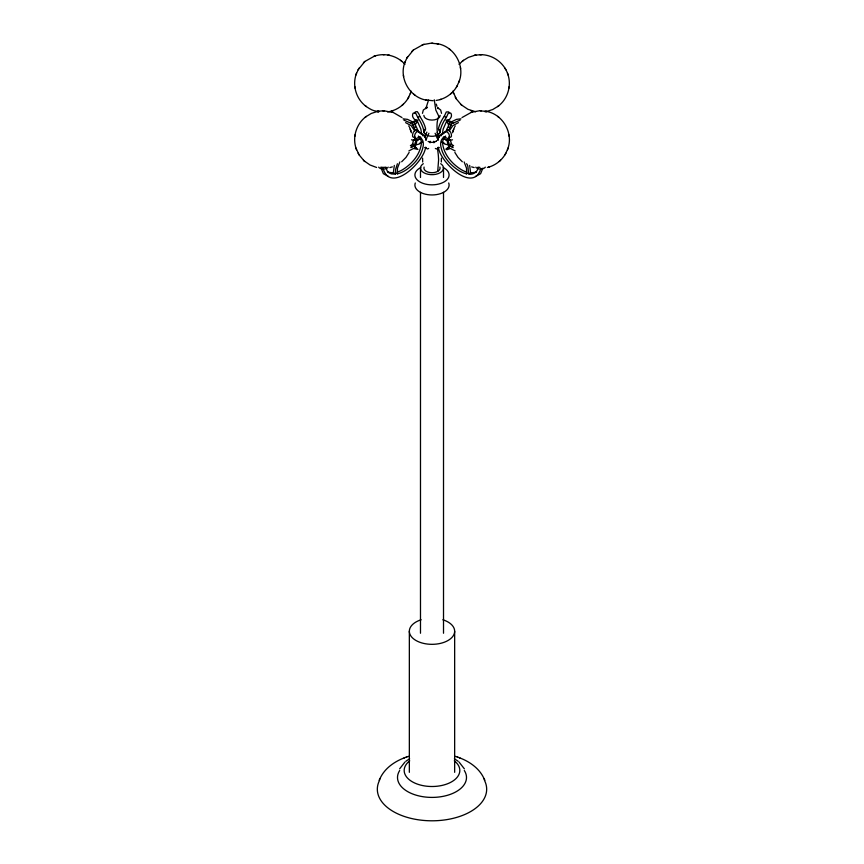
<?xml version="1.0" encoding="UTF-8"?>
<svg xmlns="http://www.w3.org/2000/svg" width="864" height="864" viewBox="0 0 864 864"><rect width="100%" height="100%" fill="white"/><g stroke="black" fill="none" stroke-linecap="round" stroke-linejoin="round"><path stroke-width="1.3" d="M441.407 158.123L441.32 162.011M415.076 121.424C415.552 118.314 417.83 121.489 416.21 123.379A2.311 1.339 60 0 1 415.746 123.811L412.819 124.988L415.174 130.086M430.207 141.242L430.088 142.808M480.935 168.404C473.461 194.152 439.808 161.806 438.437 147.366A10.184 5.875 60 0 1 437.692 148.349L436.514 148.975L435.337 148.457M441.547 113.346L440.672 110.009L437.573 107.6M365.688 116.899C356.195 124.103 352.188 137.56 356.195 148.781M498.312 106.088C507.805 98.885 511.812 85.428 507.805 74.196M448.934 121.424C448.459 118.314 446.18 121.489 447.79 123.39A2.311 1.339 -60 0 0 448.254 123.822C450.22 126.695 443.275 130.172 448.6 133.369A6.512 3.758 60 0 1 449.377 135.832L449.431 137.117A3.251 1.879 60 0 1 448.88 138.186L448.632 138.326A4.676 2.7 60 0 1 446.483 138.024C444.496 135.346 441.947 138.521 441.202 140.756A14.494 8.37 60 0 0 440.726 145.692C442.433 156.438 450.371 165.348 459.41 170.899A35.035 20.228 60 0 0 466.571 173.848L467.456 173.329M449.161 123.822L451.181 124.988L448.826 130.086M482.879 168.124L480.611 173.696L475.513 176.504M354.845 136.318L354.931 135.637M354.953 135.486L355.039 134.86M508.961 88.128L509.155 86.67M450.522 144.094L451.181 144.806L445.835 149.17L446.861 149.72L450.479 148.457L455.144 150.952M476.366 172.087L470.578 173.005C467.024 176.526 469.336 165.758 466.582 163.76M437.486 138.37C437.551 131.144 435.704 123.26 438.772 116.456A1.782 1.026 60 0 0 438.523 115.657L435.834 110.106L434.257 99.781M470.578 173.005L469.681 165.413M414.601 140.281L414.925 138.866L416.945 140.033L416.21 143.942A2.311 1.339 -60 0 1 415.746 144.914L414.968 146.524L417.917 149.45L413.51 148.457L408.856 150.952M440.284 130.766L440.035 132.257A36.504 21.071 -60 0 0 438.977 130.345L438.394 129.535M428.566 99.986L425.822 108.626L427.464 107.406M478.019 167.702C477.63 172.271 472.813 174.971 468.558 174.172M438.253 139.158L438.016 140.378A36.504 21.071 60 0 0 436.946 137.225L435.1 133.272M452.596 132.797L453.341 130.28M356.195 74.196C352.188 85.428 356.195 98.885 365.688 106.088M404.762 62.716C398.855 78.419 409.838 97.427 426.395 100.17M410.659 92.707L411.145 91.152M459.238 81.216C465.145 65.502 454.162 46.494 437.605 43.751M507.805 148.781C513.702 133.078 502.729 114.059 486.173 111.326M466.571 173.837L466.549 168.232L464.13 161.957M437.724 171.353L438.599 159.872A90.256 52.11 60 0 0 438.113 153.284L437.54 148.943M438.404 128.52A22.669 13.09 -60 0 1 444.29 116.294L446.288 111.974L448.61 111.866A6.512 3.758 -60 0 1 449.129 112.666M440.154 130.799A22.669 13.09 -60 0 1 446.31 117.461L448.308 113.141L450.63 113.033A6.512 3.758 -60 0 1 451.397 114.599L451.451 115.83A3.251 1.879 -60 0 1 450.911 117.515L450.662 117.947A4.676 2.7 -60 0 1 448.513 120.139L445.943 120.215M394.319 165.413L393.358 172.584L395.442 174.161L391.349 173.912L388.908 172.789L387.158 170.953L385.981 167.702M356.27 74.002L358.506 69.098M404.838 62.51L407.084 57.607M408.348 97.805L410.594 92.902M456.916 86.314L459.162 81.41M453.406 130.086L454.399 127.57M505.494 153.889L507.73 148.986M355.936 74.963L356.54 73.213M404.503 63.472L405.108 61.722M410.324 93.69L410.929 91.94M458.892 82.199L459.497 80.449M453.071 131.047L453.676 129.298M507.46 149.774L508.064 148.025M379.264 780.322C384.026 767.783 396.436 760.05 408.769 756.324M379.339 780.116L379.847 778.831M416.945 120.323L414.925 121.489L414.191 124.546A2.311 1.339 60 0 1 413.726 124.978L412.819 124.988M397.408 163.76L395.626 169.29L395.42 174.085M399.87 161.946L397.44 168.232L397.429 173.837A35.035 20.228 -60 0 0 404.59 170.888C413.629 165.359 421.567 156.438 423.263 145.692A14.494 8.37 -60 0 0 422.788 140.756L421.049 137.948L418.306 136.166M444.226 132.689L447.142 129.848M454.756 126.846L455.242 125.874M409.147 152.442L406.004 157.378L401.674 161.773M420.595 136.998L418.262 139.968L415.832 141.091M399.622 768.863L404.957 762.026M358.106 69.79L364.889 61.452L374.425 56.138M358.657 68.861L359.068 68.148M406.674 58.309L413.456 49.961L422.993 44.647M407.225 57.37L407.635 56.657M387.536 111.92C396.425 110.7 404.536 105.03 408.758 97.114M407.797 98.755L408.208 98.053M436.104 100.44C445.003 99.22 453.103 93.539 457.326 85.622M456.365 87.275L456.775 86.562M487.382 167.476C495.212 165.618 502.092 160.283 505.894 153.187M504.932 154.84L505.343 154.127M446.483 131.058L448.524 129.697L450.619 132.203A6.512 3.758 60 0 1 451.397 134.665L451.451 135.95A3.251 1.879 60 0 1 450.9 137.02L450.652 137.16A4.676 2.7 60 0 1 448.751 136.987M446.828 120.722L443.221 128.963A14.494 8.37 -60 0 0 442.757 134.438M448.664 127.31L449.01 126.76M449.161 131.015L452.92 125.572L458.406 122.645M426.881 132.106L425.023 136.058A36.504 21.071 -60 0 0 424.645 137.106M428.9 133.272L427.043 137.225A36.504 21.071 -60 0 0 425.984 140.368L425.758 139.223M436.687 140.605L436.082 141.275M425.617 129.535L425.034 130.345A36.504 21.071 60 0 0 423.965 132.257M422.01 141.75L418.986 144.126L414.936 145.044M413.478 144.094L412.862 145.087M459.043 64.357L462.823 60.815M419.191 136.674L417.506 138.024A4.676 2.7 -60 0 1 415.357 138.326L415.109 138.175A3.251 1.879 -60 0 1 414.569 137.117L414.623 135.832A6.512 3.758 -60 0 1 415.39 133.369L417.712 130.81L419.764 132.689M428.652 148.457L427.475 148.964L426.308 148.338A10.184 5.875 -60 0 1 425.563 147.355C424.181 161.806 390.528 194.152 383.065 168.404M363.431 62.759L364.036 62.219M364.284 62.003L364.889 61.452M411.998 51.278L412.603 50.728M412.852 50.512L413.456 49.961M401.976 105.451L402.581 104.9M402.829 104.684L403.434 104.144M450.544 93.96L451.148 93.42M451.397 93.193L452.002 92.653M499.111 161.536L499.716 160.985M499.964 160.769L500.569 160.218M445.381 136.415L443.221 139.59A14.494 8.37 60 0 0 442.746 144.526C444.452 155.272 452.39 164.182 461.43 169.733A35.035 20.228 60 0 0 466.787 172.174M414.925 138.866C412.031 140.216 414.05 144.364 410.843 145.39M416.945 140.033C414.007 141.502 416.081 145.973 412.409 146.783L410.389 145.616M462.024 117.536L471.56 112.223M365.807 116.802L371.25 113.465L377.827 111.326M462.942 60.718L468.385 57.391L474.962 55.242M486.173 111.661L492.75 109.523L498.193 106.186M365.18 117.288L366.347 116.381M462.326 61.204L463.493 60.296M497.653 106.607L498.82 105.7M405.875 761.27L407.905 759.845M451.786 121.694L456.462 119.383L460.976 118.832M453.805 122.861L460.123 120.15M426.416 147.506L424.732 147.528M422.053 142.387L419.504 143.5M449.626 146.696L447.854 148.014L449.734 148.252M450.738 122.375L451.591 121.835L453.611 123.001L451.472 123.844L450.652 121.349L449.075 121.489L447.055 120.323M409.007 759.175L409.644 758.808M420.282 138.802L416.416 140.195M410.81 147.604L412.214 146.869M423.857 130.788A22.669 13.09 60 0 0 417.69 117.461L419.774 116.23L419.072 114.232L417.29 111.629L415.4 111.866A6.512 3.758 60 0 0 414.796 112.838M417.755 117.396L415.692 113.141L413.381 113.033A6.512 3.758 60 0 0 412.603 114.599L412.549 115.83A3.251 1.879 60 0 0 413.1 117.515L413.348 117.947A4.676 2.7 60 0 0 415.498 120.128L418.057 120.215M444.798 136.674L445.684 136.166M449.161 145.973L448.254 144.925A2.311 1.339 60 0 1 447.79 143.953L447.055 140.033C451.969 136.49 449.68 144.482 453.146 145.4M453.6 145.616L451.58 146.783C447.908 145.984 449.993 141.502 447.055 140.033M439.258 147.539L437.584 147.517M427.129 107.309L423.328 110.009L422.453 113.346M403.985 757.987L404.622 757.76M406.08 757.22L406.663 757.015M374.738 56.041C385.29 52.531 397.667 55.966 404.957 64.357M423.306 44.55L430.92 43.211L438.394 43.902M393.217 110.516L391.349 111.11M471.874 112.126L479.498 110.776L486.961 111.478L485.147 111.856M373.648 56.398L375.516 55.793M422.215 44.906L424.084 44.302M439.916 99.63L441.007 99.274M470.783 112.471L472.651 111.866M488.484 167.195L489.575 166.849M392.364 166.882L389.826 167.584M475.178 55.21L480.535 54.691M378.032 111.283L383.4 110.776M474.174 55.393L475.988 55.048M378.853 111.132C373.853 111.856 369.09 108.54 365.18 105.7M450.803 140.119L452.509 139.795M451.181 124.988L450.274 124.988A2.311 1.339 -60 0 1 449.809 124.546L449.075 121.489M403.034 118.822L407.538 119.383L412.214 121.684M393.422 172.994L387.623 172.076M431.752 43.2L432.832 43.2M383.184 54.691L384.264 54.691M480.319 110.776L481.399 110.776M433.08 100.721L425.606 100.019M480.816 54.691C493.042 54.594 504.619 63.245 508.064 74.963M383.681 110.776L393.217 112.471L401.976 117.536M479.736 54.691L481.648 54.702M382.601 110.776L384.502 110.776M449.064 145.044L445.014 144.126L441.99 141.75M403.877 120.15L410.195 122.85M447.595 140.195L443.718 138.802M411.491 139.795L413.208 140.119M475.654 111.802L467.921 109.296L461.419 104.9M436.579 43.556L437.389 43.718M388.012 55.048L388.822 55.21M389.038 55.242L389.826 55.393M485.147 111.132L485.968 111.283M426.611 100.213L427.421 100.364M378.032 111.704L378.853 111.856L377.039 111.51L377.827 111.661M388.476 176.504L383.378 173.696L381.121 168.124M376.618 167.476L370.062 165.002L364.284 160.985M474.174 167.584L471.636 166.882M444.496 143.51L441.958 142.387M405.594 122.645L411.091 125.572L414.839 131.015M414.925 121.489C412.042 119.869 413.716 126.414 410.4 123.001L412.42 121.835L413.273 122.375M470.783 110.516L471.56 110.765M471.874 110.862L472.651 111.11M391.349 111.866L392.126 112.126M392.44 112.223L393.217 112.471M455.231 756.324L457.92 757.22M448.178 141.102L445.738 139.968L443.405 136.998M459.378 757.76C470.102 761.735 480.416 769.133 484.661 780.116M457.337 757.015L460.015 757.987M451.786 146.869L453.19 147.614M414.256 148.241L416.146 148.003L414.364 146.686M444.236 116.23L446.256 117.396M412.819 144.806L414.839 145.973M396.544 173.318L397.429 173.837M454.356 758.808L454.993 759.175M456.095 759.845L458.125 761.27M449.086 48.805L450.241 49.712M437.562 107.957L438.178 108.626L437.573 107.773M413.759 94.208L414.914 95.116M497.653 116.381L498.82 117.288M400.507 60.296L401.674 61.204M365.807 106.186L366.347 106.607M462.326 161.773L457.996 157.378L454.853 152.442M418.608 136.415L420.779 139.579A14.494 8.37 -60 0 1 421.243 144.526C419.537 155.272 411.61 164.182 402.57 169.733A35.035 20.228 -60 0 1 397.213 172.163M452.855 91.152L456.203 98.755L461.171 104.684M460.566 104.144L462.024 105.451M355.936 148.025L359.068 154.84L364.036 160.769M363.431 160.218L364.889 161.536M459.043 762.026L464.378 768.863M416.858 129.848L418.165 130.864L414.839 123.822M437.281 132.332L438.966 136.058A36.504 21.071 60 0 1 439.344 137.106M415.001 126.76L415.336 127.31M417.182 120.722L420.779 128.952A14.494 8.37 60 0 1 421.254 134.438M417.517 131.047L415.476 129.697L413.37 132.203A6.512 3.758 -60 0 0 412.603 134.665L412.549 135.95A3.251 1.879 -60 0 0 413.089 137.009L413.338 137.16A4.676 2.7 -60 0 0 415.249 136.987M504.932 68.148L505.343 68.861M505.494 69.098L505.894 69.79M455.242 97.114L455.652 97.805M455.792 98.053L456.203 98.755M358.106 153.187L358.506 153.889M358.657 154.127L359.068 154.84M408.758 125.874L409.244 126.846M409.601 127.57L411.404 132.797M484.153 778.831L484.736 780.322M507.46 73.213L507.73 74.002M453.071 91.94L453.341 92.707M453.406 92.902L453.676 93.69M410.324 129.298L410.594 130.086M410.659 130.28L410.929 131.047M356.27 148.986L356.54 149.774M436.946 106.337L436.266 104.09M449.075 138.866L449.399 140.281M423.727 130.766L423.965 132.257M460.382 67.284L460.48 67.921M460.501 68.062L460.588 68.742M403.412 75.179L403.499 75.859M403.52 76.01L403.618 76.637M354.845 86.67L354.931 87.35M354.953 87.502L355.039 88.128M508.961 134.86L509.155 136.318M433.912 142.808L433.793 141.242M422.68 162.011L422.593 158.123M454.658 631.249L454.658 772.33M443.513 168.048L443.513 177.487M443.513 192.316L443.513 633.247M420.487 168.048L420.487 177.487M420.487 192.316L420.487 633.247M409.342 631.249L409.342 772.33M484.456 780.343A54.67 31.568 0 0 1 432 820.8A54.67 31.568 0 0 1 379.544 780.343M464.314 770.526A34.495 19.915 0 0 1 432 797.407A34.495 19.915 0 0 1 399.686 770.526M454.28 760.817A27.832 16.07 0 0 1 450.716 782.33A27.832 16.07 0 0 1 413.284 782.33A27.832 16.07 0 0 1 409.72 760.817M440.694 163.696A11.513 6.642 0 0 1 439.938 172.854A11.513 6.642 0 0 1 424.062 172.854A11.513 6.642 0 0 1 423.306 163.696M440.143 115.376A8.143 4.698 0 0 1 432 120.074A8.143 4.698 0 0 1 423.857 115.376M438.512 128.801A8.143 4.698 0 0 1 437.476 135.097A8.143 4.698 0 0 1 426.524 135.097A8.143 4.698 0 0 1 425.488 128.801M435.856 141.437A5.454 3.143 0 0 1 428.144 141.437M439.916 167.054A8.1 4.676 0 0 1 432 172.724A8.1 4.676 0 0 1 424.084 167.054M440.921 135.983A22.669 13.09 60 0 1 446.31 131.652M438.124 139.039A22.669 13.09 60 0 1 444.29 132.818M485.341 167.13A5.098 2.948 0 0 1 480.568 169.042A5.098 2.948 0 0 1 475.794 167.13M479.92 167.357A9.094 5.249 0 0 1 478.008 167.152M443.2 167.519A17.096 9.871 0 0 1 444.377 181.786A17.096 9.871 0 0 1 419.623 181.786A17.096 9.871 0 0 1 420.8 167.519M448.708 182.984A17.096 9.871 0 0 1 432 194.951A17.096 9.871 0 0 1 415.292 182.984M442.854 619.769A22.658 13.079 0 0 1 449.474 639.576A22.658 13.079 0 0 1 414.526 639.576A22.658 13.079 0 0 1 421.146 619.769M419.71 116.294A22.669 13.09 60 0 1 425.596 128.52M419.71 132.818A22.669 13.09 -60 0 1 425.866 139.028M417.69 131.652A22.669 13.09 -60 0 1 423.079 135.983M388.206 167.13A5.098 2.948 0 0 1 383.432 169.042A5.098 2.948 0 0 1 378.659 167.13M385.992 167.152A9.094 5.249 0 0 1 380.873 167.152"/></g></svg>
